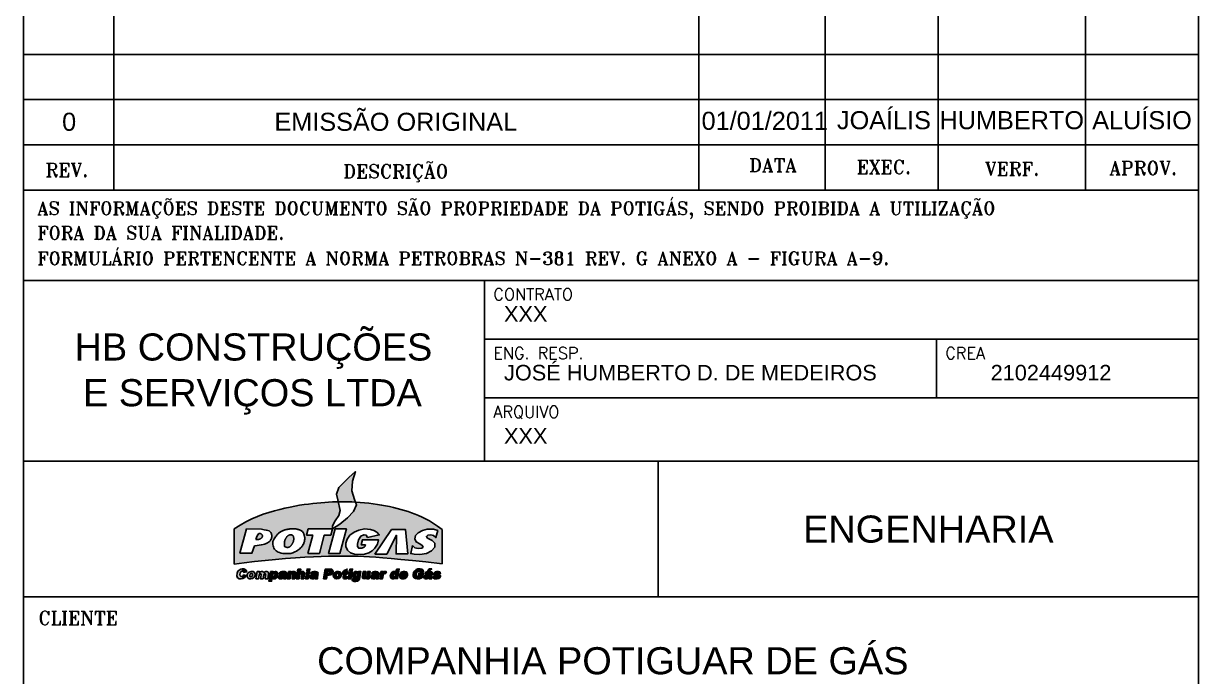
# Model space of a CAD drawing. Extents: x -140 to -10, y 6 to 584.
# Drawn here: x -140 to -10, y 78.2 to 150.4 of the extents above; entities that cross this region are included whole.
import ezdxf
from ezdxf.enums import TextEntityAlignment as Align

# ---------------------------------------------------------------- set-up
doc = ezdxf.new("R2010")
doc.units = 0
doc.styles.add('ROMANT', font='romant', dxfattribs={"height": 0.2})
doc.styles.get("Standard").update_dxf_attribs({"font": 'arial.ttf'})

# ---------------------------------------------------------------- blocks, each defined once
blk = doc.blocks.new('carimbo-poti')
at = {"linetype": 'Continuous'}
for color, points in [(150, [(-103.67, 98.72), (-103.59, 99.78), (-103.27, 100.84), (-104.02, 100.2), (-105.1, 99.09), (-105.37, 98.35), (-105.21, 97.71), (-105.16, 97.5), (-105, 97.5), (-104.58, 97.5), (-104.14, 97.49), (-103.69, 97.48), (-103.28, 97.45), (-103.38, 97.74)]), (10, [(-115.61, 90.08), (-115.82, 90.07), (-115.84, 90.07), (-115.84, 89.82), (-115.73, 89.83), (-115.65, 89.78), (-115.62, 89.69), (-115.62, 89.67), (-115.3, 89.74), (-115.36, 89.92), (-115.47, 90.01)]), (10, [(-110.38, 89.52), (-110.31, 89.54), (-110.25, 89.54), (-110.22, 89.5), (-110.21, 89.45), (-110.29, 88.99), (-109.99, 88.99), (-109.9, 89.49), (-109.9, 89.57), (-109.9, 89.67), (-109.96, 89.74), (-110.04, 89.78), (-110.12, 89.79), (-110.2, 89.77), (-110.32, 89.73), (-110.41, 89.65), (-110.39, 89.77), (-110.67, 89.77), (-110.81, 88.99), (-110.5, 88.99), (-110.44, 89.41)]), (10, [(-109.82, 88.99), (-109.51, 88.99), (-109.44, 89.43), (-109.39, 89.52), (-109.31, 89.54), (-109.24, 89.53), (-109.21, 89.47), (-109.22, 89.42), (-109.29, 88.99), (-109, 88.99), (-108.93, 89.31), (-108.9, 89.54), (-108.89, 89.62), (-108.92, 89.69), (-109.01, 89.77), (-109.11, 89.78), (-109.23, 89.77), (-109.38, 89.67), (-109.32, 90.06), (-109.63, 90.06)]), (10, [(-108.81, 88.99), (-108.5, 88.99), (-108.37, 89.77), (-108.66, 89.77)]), (10, [(-108.35, 89.86), (-108.32, 90.06), (-108.62, 90.06), (-108.65, 89.86)]), (10, [(-104.29, 89.54), (-104.12, 89.54), (-104.09, 89.77), (-104.25, 89.77), (-104.19, 90.06), (-104.53, 89.91), (-104.56, 89.77), (-104.66, 89.77), (-104.7, 89.54), (-104.59, 89.54), (-104.61, 89.41), (-104.64, 89.27), (-104.65, 89.14), (-104.64, 89.08), (-104.6, 89.02), (-104.53, 88.98), (-104.45, 88.97), (-104.37, 88.97), (-104.27, 88.98), (-104.21, 89), (-104.19, 89.21), (-104.29, 89.19), (-104.34, 89.21), (-104.34, 89.27)]), (10, [(-102.52, 89.21), (-102.51, 89.06), (-102.43, 89), (-102.28, 88.98), (-102.13, 89.02), (-102.01, 89.12), (-102.04, 88.99), (-101.77, 88.99), (-101.63, 89.77), (-101.93, 89.77), (-101.99, 89.37), (-102.03, 89.26), (-102.07, 89.23), (-102.13, 89.21), (-102.18, 89.22), (-102.21, 89.26), (-102.21, 89.32), (-102.13, 89.78), (-102.43, 89.78), (-102.5, 89.33)]), (10, [(-100.59, 88.99), (-100.28, 88.99), (-100.22, 89.36), (-100.17, 89.49), (-100.11, 89.54), (-100.04, 89.55), (-99.98, 89.53), (-99.84, 89.74), (-99.93, 89.78), (-100.05, 89.78), (-100.12, 89.74), (-100.2, 89.64), (-100.17, 89.77), (-100.45, 89.77)]), (10, [(-96.51, 89.28), (-96.55, 89.44), (-96.51, 89.6), (-96.45, 89.74), (-96.33, 89.83), (-96.23, 89.84), (-96.12, 89.81), (-96.09, 89.77), (-96.07, 89.71), (-95.74, 89.78), (-95.78, 89.93), (-95.92, 90.04), (-96.12, 90.08), (-96.36, 90.07), (-96.57, 89.99), (-96.72, 89.86), (-96.84, 89.66), (-96.88, 89.47), (-96.87, 89.28), (-96.78, 89.1), (-96.64, 89), (-96.43, 88.96), (-96.2, 88.99), (-96, 89.05), (-95.84, 89.15), (-95.76, 89.61), (-96.27, 89.61), (-96.31, 89.37), (-96.09, 89.37), (-96.11, 89.28), (-96.21, 89.23), (-96.31, 89.22), (-96.42, 89.22)]), (10, [(-95.26, 89.86), (-95.12, 89.86), (-94.84, 90.08), (-95.1, 90.08)]), (10, [(-94.39, 89.3), (-94.25, 89.28), (-94.17, 89.25), (-94.17, 89.21), (-94.21, 89.16), (-94.28, 89.14), (-94.38, 89.17), (-94.41, 89.24), (-94.71, 89.21), (-94.68, 89.1), (-94.62, 89.03), (-94.52, 88.99), (-94.41, 88.98), (-94.22, 88.98), (-94.06, 89.02), (-93.95, 89.1), (-93.88, 89.22), (-93.88, 89.34), (-93.97, 89.45), (-94.15, 89.5), (-94.27, 89.51), (-94.34, 89.54), (-94.34, 89.57), (-94.31, 89.62), (-94.22, 89.63), (-94.15, 89.6), (-94.13, 89.55), (-93.85, 89.58), (-93.9, 89.71), (-93.98, 89.76), (-94.11, 89.79), (-94.3, 89.78), (-94.46, 89.74), (-94.57, 89.65), (-94.62, 89.56), (-94.62, 89.46), (-94.55, 89.35)]), (10, [(-115.65, 89.43), (-115.7, 89.33), (-115.82, 89.23), (-115.84, 89.23), (-115.84, 88.98), (-115.72, 89), (-115.54, 89.1), (-115.42, 89.23), (-115.37, 89.34)])]:
    blk.add_hatch(color=color, dxfattribs=at).paths.add_polyline_path(points)
h = blk.add_hatch(color=150, dxfattribs=at)
h.paths.add_polyline_path([(-108.5, 94.5), (-105.82, 94.5), (-105.82, 94.85), (-105.5, 95.41), (-105.13, 95.99), (-104.95, 96.54), (-105.16, 97.5), (-105.42, 97.5), (-105.83, 97.48), (-106.25, 97.46), (-106.66, 97.43), (-107.09, 97.4), (-107.53, 97.36), (-107.98, 97.31), (-108.45, 97.25), (-108.94, 97.19), (-109.45, 97.11), (-109.97, 97.02), (-110.51, 96.91), (-111.07, 96.8), (-111.65, 96.66), (-112.24, 96.5), (-112.85, 96.32), (-113.47, 96.12), (-114.1, 95.88), (-114.74, 95.6), (-115.39, 95.28), (-116.04, 94.92), (-116.69, 94.51), (-116.69, 90.59), (-115.58, 90.76), (-114.43, 90.9), (-113.28, 91.02), (-112.12, 91.13), (-111, 91.22), (-109.91, 91.29), (-108.87, 91.36), (-107.92, 91.41), (-107.05, 91.44), (-106.25, 91.47), (-105.53, 91.49), (-104.85, 91.5), (-104.21, 91.5), (-103.59, 91.49), (-102.97, 91.47), (-102.36, 91.44), (-101.72, 91.41), (-101.02, 91.37), (-100.23, 91.31), (-99.32, 91.23), (-98.24, 91.13), (-96.97, 91), (-95.47, 90.84), (-93.69, 90.65), (-93.69, 94.45), (-94.19, 94.81), (-94.65, 95.11), (-95.09, 95.38), (-95.51, 95.61), (-95.91, 95.81), (-96.3, 95.98), (-96.68, 96.13), (-97.07, 96.27), (-97.45, 96.41), (-97.85, 96.53), (-98.25, 96.65), (-98.66, 96.76), (-99.08, 96.87), (-99.5, 96.96), (-99.94, 97.05), (-100.39, 97.13), (-100.85, 97.21), (-101.32, 97.27), (-101.8, 97.33), (-102.28, 97.38), (-102.76, 97.42), (-103.23, 97.45), (-103.28, 97.45), (-103.17, 97.15), (-103.49, 96.41), (-104.15, 95.72), (-105, 95.03), (-105.82, 94.5), (-106, 93.82), (-106.73, 93.82), (-107.26, 91.79), (-108.55, 91.79), (-108, 93.82), (-108.68, 93.82)])
h.paths.add_polyline_path([(-109.31, 94.32), (-109.26, 94.28), (-109.2, 94.24), (-109.15, 94.2), (-109.11, 94.15), (-109.07, 94.09), (-109.03, 94.04), (-109, 93.97), (-108.97, 93.91), (-108.95, 93.84), (-108.93, 93.77), (-108.91, 93.69), (-108.9, 93.61), (-108.89, 93.53), (-108.89, 93.44), (-108.89, 93.36), (-108.9, 93.27), (-108.91, 93.19), (-108.92, 93.11), (-108.94, 93.03), (-108.97, 92.95), (-109, 92.87), (-109.04, 92.79), (-109.08, 92.72), (-109.14, 92.64), (-109.2, 92.56), (-109.26, 92.48), (-109.34, 92.39), (-109.43, 92.31), (-109.53, 92.22), (-109.66, 92.13), (-109.81, 92.04), (-109.98, 91.95), (-110.19, 91.85), (-110.44, 91.76), (-110.78, 91.76), (-111.07, 91.77), (-111.31, 91.79), (-111.51, 91.83), (-111.68, 91.88), (-111.82, 91.94), (-111.94, 92.01), (-112.05, 92.09), (-112.14, 92.17), (-112.22, 92.27), (-112.29, 92.38), (-112.34, 92.5), (-112.38, 92.63), (-112.41, 92.77), (-112.43, 92.93), (-112.43, 93.1), (-112.35, 93.25), (-112.27, 93.39), (-112.19, 93.51), (-112.12, 93.62), (-112.05, 93.71), (-111.99, 93.8), (-111.92, 93.87), (-111.86, 93.93), (-111.8, 93.99), (-111.74, 94.05), (-111.68, 94.1), (-111.61, 94.14), (-111.55, 94.18), (-111.49, 94.22), (-111.43, 94.25), (-111.36, 94.28), (-111.3, 94.31), (-111.23, 94.34), (-111.17, 94.36), (-111.1, 94.38), (-111.03, 94.4), (-110.96, 94.42), (-110.89, 94.44), (-110.82, 94.45), (-110.75, 94.47), (-110.68, 94.48), (-110.61, 94.48), (-110.54, 94.49), (-110.47, 94.5), (-110.4, 94.5), (-110.34, 94.5), (-110.27, 94.5), (-110.2, 94.51), (-110.13, 94.5), (-110.06, 94.5), (-109.99, 94.5), (-109.92, 94.49), (-109.85, 94.49), (-109.78, 94.48), (-109.71, 94.46), (-109.64, 94.45), (-109.57, 94.43), (-109.51, 94.41), (-109.44, 94.38), (-109.38, 94.35)], flags=16)
h.paths.add_polyline_path([(-110.17, 93.71), (-110.14, 93.66), (-110.12, 93.6), (-110.1, 93.53), (-110.09, 93.46), (-110.09, 93.38), (-110.1, 93.3), (-110.12, 93.22), (-110.14, 93.14), (-110.16, 93.06), (-110.19, 92.98), (-110.23, 92.9), (-110.28, 92.82), (-110.33, 92.74), (-110.39, 92.67), (-110.44, 92.6), (-110.5, 92.55), (-110.56, 92.51), (-110.62, 92.48), (-110.68, 92.45), (-110.76, 92.44), (-110.84, 92.44), (-110.91, 92.46), (-110.97, 92.47), (-111.02, 92.5), (-111.09, 92.53), (-111.11, 92.64), (-111.12, 92.72), (-111.13, 92.8), (-111.14, 92.86), (-111.14, 92.94), (-111.13, 93.02), (-111.12, 93.1), (-111.1, 93.19), (-111.07, 93.27), (-111.04, 93.35), (-111, 93.43), (-110.96, 93.51), (-110.91, 93.58), (-110.85, 93.64), (-110.8, 93.7), (-110.74, 93.75), (-110.67, 93.78), (-110.61, 93.81), (-110.55, 93.83), (-110.48, 93.84), (-110.42, 93.84), (-110.37, 93.84), (-110.31, 93.82), (-110.25, 93.8), (-110.2, 93.76)], flags=0)
h.paths.add_polyline_path([(-105.52, 94.5), (-104.27, 94.5), (-105, 91.79), (-106.25, 91.79)], flags=16)
h.paths.add_polyline_path([(-112.59, 94.03), (-112.56, 93.96), (-112.55, 93.89), (-112.54, 93.81), (-112.53, 93.74), (-112.54, 93.66), (-112.54, 93.59), (-112.56, 93.51), (-112.57, 93.44), (-112.6, 93.37), (-112.63, 93.31), (-112.66, 93.25), (-112.71, 93.19), (-112.76, 93.13), (-112.83, 93.08), (-112.9, 93.02), (-112.99, 92.97), (-113.09, 92.91), (-113.21, 92.86), (-113.34, 92.81), (-113.5, 92.77), (-113.69, 92.72), (-113.91, 92.69), (-114.16, 92.65), (-114.46, 92.63), (-114.73, 91.8), (-116.06, 91.8), (-115.34, 94.51), (-113.68, 94.46), (-113.38, 94.41), (-113.15, 94.37), (-112.96, 94.32), (-112.83, 94.27), (-112.73, 94.21), (-112.66, 94.15), (-112.62, 94.09)], flags=16)
h.paths.add_polyline_path([(-104.19, 93.37), (-103.88, 93.81), (-103.42, 94.13), (-102.89, 94.37), (-102.26, 94.49), (-101.61, 94.43), (-101.24, 94.32), (-100.91, 94.12), (-100.64, 93.84), (-101.93, 93.56), (-102.08, 93.79), (-102.34, 93.85), (-102.69, 93.68), (-102.93, 93.3), (-103.05, 92.82), (-103.05, 92.56), (-102.9, 92.36), (-102.57, 92.35), (-102.32, 92.49), (-102.19, 92.6), (-102.17, 92.73), (-102.63, 92.73), (-102.5, 93.29), (-100.74, 93.29), (-100.84, 92.82), (-101.14, 92.36), (-101.44, 92.09), (-101.81, 91.86), (-102.26, 91.72), (-102.75, 91.67), (-103.37, 91.71), (-103.83, 91.84), (-104.17, 92.13), (-104.34, 92.55), (-104.32, 92.92)], flags=16)
h.paths.add_polyline_path([(-113.91, 93.36), (-113.98, 93.34), (-114.07, 93.33), (-114.17, 93.33), (-114.28, 93.32), (-114.21, 93.56), (-114.14, 93.74), (-114.07, 93.86), (-114.01, 93.94), (-113.96, 93.98), (-113.91, 94), (-113.86, 94), (-113.8, 93.99), (-113.72, 93.96), (-113.66, 93.92), (-113.62, 93.88), (-113.59, 93.83), (-113.57, 93.78), (-113.57, 93.72), (-113.57, 93.67), (-113.58, 93.61), (-113.61, 93.56), (-113.64, 93.51), (-113.68, 93.47), (-113.75, 93.42), (-113.83, 93.38)], flags=0)
h.paths.add_polyline_path([(-101.13, 91.71), (-99.27, 94.42), (-97.73, 94.42), (-97.48, 91.73), (-98.77, 91.73), (-98.72, 93.8), (-99.81, 91.71)], flags=16)
h.paths.add_polyline_path([(-96.95, 92.66), (-96.69, 92.41), (-96.32, 92.34), (-95.93, 92.38), (-95.8, 92.49), (-95.89, 92.67), (-96.15, 92.85), (-96.57, 93.06), (-96.7, 93.4), (-96.62, 93.77), (-96.35, 94.08), (-95.86, 94.34), (-95.33, 94.47), (-94.65, 94.46), (-94.16, 94.32), (-94.37, 93.53), (-94.63, 93.76), (-94.95, 93.85), (-95.26, 93.82), (-95.42, 93.66), (-95.29, 93.49), (-94.78, 93.22), (-94.49, 92.91), (-94.5, 92.49), (-94.87, 92.07), (-95.42, 91.78), (-96.14, 91.68), (-96.77, 91.69), (-97.16, 91.77)], flags=16)
h = blk.add_hatch(color=10, dxfattribs=at)
h.paths.add_polyline_path([(-116.07, 89.44), (-116.03, 89.6), (-115.96, 89.75), (-115.86, 89.82), (-115.84, 89.82), (-115.84, 90.07), (-115.97, 90.06), (-116.15, 89.95), (-116.28, 89.81), (-116.37, 89.59), (-116.4, 89.29), (-116.31, 89.1), (-116.14, 88.99), (-115.93, 88.96), (-115.84, 88.98), (-115.84, 89.23), (-115.96, 89.22), (-116.04, 89.29)])
h.paths.add_polyline_path([(-114.36, 89.5), (-114.44, 89.69), (-114.59, 89.78), (-114.82, 89.78), (-115.02, 89.72), (-115.17, 89.6), (-115.24, 89.45), (-115.27, 89.29), (-115.23, 89.11), (-115.05, 88.98), (-114.86, 88.97), (-114.66, 89.01), (-114.5, 89.12), (-114.4, 89.28)])
h.paths.add_polyline_path([(-114.97, 89.35), (-114.92, 89.49), (-114.87, 89.54), (-114.8, 89.58), (-114.71, 89.56), (-114.66, 89.48), (-114.68, 89.35), (-114.73, 89.24), (-114.8, 89.18), (-114.92, 89.19), (-114.97, 89.26)], flags=16)
h.paths.add_polyline_path([(-113.93, 89.38), (-113.9, 89.47), (-113.86, 89.52), (-113.81, 89.54), (-113.78, 89.55), (-113.73, 89.53), (-113.71, 89.48), (-113.71, 89.42), (-113.79, 88.99), (-113.49, 88.99), (-113.41, 89.43), (-113.38, 89.49), (-113.33, 89.54), (-113.27, 89.54), (-113.21, 89.51), (-113.2, 89.48), (-113.21, 89.41), (-113.28, 88.99), (-112.98, 88.99), (-112.94, 89.24), (-112.89, 89.48), (-112.88, 89.58), (-112.92, 89.7), (-112.97, 89.75), (-113.06, 89.78), (-113.18, 89.78), (-113.29, 89.74), (-113.39, 89.65), (-113.43, 89.71), (-113.48, 89.76), (-113.57, 89.79), (-113.68, 89.79), (-113.77, 89.75), (-113.9, 89.67), (-113.88, 89.77), (-114.16, 89.77), (-114.3, 88.99), (-114, 88.99)])
h = blk.add_hatch(color=10, dxfattribs=at)
h.paths.add_polyline_path([(-112.85, 88.7), (-112.55, 88.7), (-112.49, 89.06), (-112.46, 89.04), (-112.39, 88.99), (-112.29, 88.97), (-112.17, 88.99), (-112.05, 89.05), (-111.95, 89.16), (-111.89, 89.34), (-111.87, 89.51), (-111.91, 89.67), (-111.97, 89.74), (-112.07, 89.78), (-112.17, 89.78), (-112.29, 89.75), (-112.4, 89.66), (-112.39, 89.77), (-112.67, 89.77)])
h.paths.add_polyline_path([(-112.43, 89.27), (-112.44, 89.36), (-112.41, 89.47), (-112.37, 89.53), (-112.29, 89.56), (-112.24, 89.56), (-112.18, 89.51), (-112.17, 89.42), (-112.2, 89.31), (-112.25, 89.23), (-112.33, 89.2), (-112.4, 89.22)], flags=16)
h = blk.add_hatch(color=10, dxfattribs=at)
h.paths.add_polyline_path([(-110.92, 89.31), (-110.91, 89.44), (-110.89, 89.57), (-110.92, 89.68), (-110.99, 89.74), (-111.1, 89.78), (-111.25, 89.79), (-111.4, 89.79), (-111.55, 89.75), (-111.65, 89.68), (-111.7, 89.6), (-111.71, 89.54), (-111.44, 89.51), (-111.39, 89.58), (-111.31, 89.6), (-111.25, 89.6), (-111.19, 89.57), (-111.19, 89.52), (-111.25, 89.49), (-111.33, 89.47), (-111.43, 89.44), (-111.54, 89.43), (-111.67, 89.39), (-111.74, 89.33), (-111.79, 89.25), (-111.81, 89.16), (-111.78, 89.06), (-111.7, 88.99), (-111.58, 88.97), (-111.46, 88.97), (-111.36, 89), (-111.24, 89.08), (-111.24, 89.02), (-111.22, 88.99), (-110.95, 88.99), (-110.96, 89.09), (-110.95, 89.2)])
h.paths.add_polyline_path([(-111.21, 89.36), (-111.23, 89.25), (-111.27, 89.2), (-111.35, 89.16), (-111.44, 89.14), (-111.49, 89.17), (-111.51, 89.22), (-111.47, 89.28), (-111.4, 89.3), (-111.31, 89.33)], flags=16)
h = blk.add_hatch(color=10, dxfattribs=at)
h.paths.add_polyline_path([(-107.7, 89.52), (-107.78, 89.49), (-107.89, 89.46), (-108.04, 89.43), (-108.18, 89.38), (-108.27, 89.31), (-108.32, 89.19), (-108.31, 89.08), (-108.22, 89), (-108.08, 88.97), (-107.92, 88.99), (-107.81, 89.04), (-107.76, 89.08), (-107.76, 89.05), (-107.74, 88.99), (-107.46, 88.99), (-107.48, 89.05), (-107.46, 89.17), (-107.44, 89.32), (-107.42, 89.47), (-107.4, 89.57), (-107.44, 89.69), (-107.53, 89.76), (-107.7, 89.79), (-107.86, 89.79), (-108.01, 89.76), (-108.13, 89.71), (-108.23, 89.54), (-107.95, 89.51), (-107.93, 89.55), (-107.88, 89.59), (-107.82, 89.6), (-107.74, 89.6), (-107.7, 89.57)])
h.paths.add_polyline_path([(-107.73, 89.36), (-107.74, 89.28), (-107.77, 89.21), (-107.85, 89.16), (-107.96, 89.14), (-108, 89.16), (-108.01, 89.22), (-107.98, 89.28), (-107.94, 89.3), (-107.88, 89.31), (-107.78, 89.34)], flags=16)
h = blk.add_hatch(color=10, dxfattribs=at)
h.paths.add_polyline_path([(-106.81, 88.98), (-106.47, 88.98), (-106.4, 89.38), (-106.17, 89.38), (-106, 89.42), (-105.89, 89.49), (-105.8, 89.61), (-105.75, 89.78), (-105.78, 89.94), (-105.87, 90.03), (-106.03, 90.06), (-106.61, 90.06)])
h.paths.add_polyline_path([(-106.36, 89.61), (-106.32, 89.84), (-106.2, 89.84), (-106.15, 89.83), (-106.1, 89.81), (-106.08, 89.74), (-106.1, 89.69), (-106.14, 89.64), (-106.25, 89.61)], flags=16)
h = blk.add_hatch(color=10, dxfattribs=at)
h.paths.add_polyline_path([(-104.95, 89.12), (-104.84, 89.29), (-104.81, 89.48), (-104.86, 89.65), (-104.96, 89.73), (-105.14, 89.78), (-105.23, 89.78), (-105.34, 89.77), (-105.49, 89.72), (-105.62, 89.6), (-105.68, 89.51), (-105.73, 89.34), (-105.7, 89.17), (-105.56, 89.01), (-105.35, 88.97), (-105.11, 89.01)])
h.paths.add_polyline_path([(-105.25, 89.2), (-105.33, 89.19), (-105.4, 89.24), (-105.41, 89.35), (-105.38, 89.48), (-105.3, 89.56), (-105.21, 89.58), (-105.13, 89.53), (-105.12, 89.39), (-105.16, 89.27)], flags=16)
h = blk.add_hatch(color=10, dxfattribs=at)
h.paths.add_polyline_path([(-104.07, 88.99), (-103.77, 88.99), (-103.64, 89.77), (-103.93, 89.77)])
h.paths.add_polyline_path([(-103.92, 89.86), (-103.63, 89.86), (-103.59, 90.06), (-103.88, 90.06)])
h = blk.add_hatch(color=10, dxfattribs=at)
h.paths.add_polyline_path([(-103.56, 89.2), (-103.48, 89.06), (-103.32, 89.01), (-103.2, 89.04), (-103.08, 89.12), (-103.11, 88.96), (-103.18, 88.89), (-103.26, 88.87), (-103.32, 88.89), (-103.34, 88.94), (-103.62, 88.98), (-103.64, 88.87), (-103.59, 88.76), (-103.42, 88.68), (-103.25, 88.67), (-103.05, 88.71), (-102.93, 88.78), (-102.82, 88.93), (-102.67, 89.78), (-102.94, 89.78), (-102.96, 89.66), (-102.98, 89.68), (-103.06, 89.76), (-103.19, 89.79), (-103.32, 89.77), (-103.44, 89.68), (-103.53, 89.55), (-103.57, 89.38)])
h.paths.add_polyline_path([(-103.28, 89.39), (-103.25, 89.47), (-103.22, 89.52), (-103.16, 89.56), (-103.11, 89.56), (-103.06, 89.54), (-103.03, 89.48), (-103.03, 89.41), (-103.05, 89.34), (-103.08, 89.27), (-103.14, 89.24), (-103.2, 89.23), (-103.27, 89.27)], flags=16)
h = blk.add_hatch(color=10, dxfattribs=at)
h.paths.add_polyline_path([(-101.52, 89.33), (-101.59, 89.23), (-101.59, 89.1), (-101.5, 89), (-101.34, 88.97), (-101.18, 88.99), (-101.03, 89.08), (-101.02, 89.02), (-101, 88.99), (-100.73, 88.99), (-100.74, 89.04), (-100.75, 89.12), (-100.72, 89.27), (-100.67, 89.49), (-100.67, 89.58), (-100.71, 89.69), (-100.81, 89.76), (-101, 89.79), (-101.18, 89.78), (-101.34, 89.75), (-101.43, 89.67), (-101.5, 89.54), (-101.23, 89.51), (-101.18, 89.57), (-101.13, 89.6), (-101.04, 89.61), (-100.97, 89.57), (-100.97, 89.51), (-101.03, 89.49), (-101.23, 89.45), (-101.4, 89.4)])
h.paths.add_polyline_path([(-101.28, 89.23), (-101.25, 89.28), (-101.21, 89.3), (-101.09, 89.33), (-101, 89.36), (-101.01, 89.29), (-101.05, 89.21), (-101.12, 89.15), (-101.24, 89.14), (-101.28, 89.17)], flags=16)
h = blk.add_hatch(color=10, dxfattribs=at)
h.paths.add_polyline_path([(-99.36, 89.07), (-99.22, 88.98), (-99.07, 88.98), (-98.93, 89.04), (-98.87, 89.11), (-98.9, 89), (-98.61, 89), (-98.42, 90.06), (-98.73, 90.06), (-98.79, 89.7), (-98.84, 89.74), (-98.93, 89.79), (-99.09, 89.78), (-99.26, 89.68), (-99.37, 89.5), (-99.42, 89.26)])
h.paths.add_polyline_path([(-99.11, 89.34), (-99.08, 89.47), (-99, 89.55), (-98.93, 89.56), (-98.86, 89.52), (-98.83, 89.4), (-98.88, 89.28), (-98.98, 89.2), (-99.06, 89.2)], flags=16)
h = blk.add_hatch(color=10, dxfattribs=at)
h.paths.add_polyline_path([(-98.38, 89.14), (-98.29, 89.03), (-98.15, 88.97), (-97.92, 88.97), (-97.79, 89), (-97.65, 89.08), (-97.55, 89.19), (-97.84, 89.23), (-97.89, 89.18), (-98, 89.15), (-98.08, 89.18), (-98.11, 89.26), (-98.11, 89.31), (-97.51, 89.31), (-97.5, 89.51), (-97.55, 89.66), (-97.67, 89.75), (-97.84, 89.79), (-97.98, 89.78), (-98.17, 89.73), (-98.3, 89.61), (-98.38, 89.47), (-98.41, 89.33)])
h.paths.add_polyline_path([(-98.1, 89.45), (-98.05, 89.55), (-97.96, 89.61), (-97.86, 89.59), (-97.83, 89.54), (-97.82, 89.45)], flags=16)
h = blk.add_hatch(color=10, dxfattribs=at)
h.paths.add_polyline_path([(-94.78, 89.47), (-94.78, 89.62), (-94.84, 89.73), (-94.99, 89.78), (-95.18, 89.78), (-95.31, 89.78), (-95.47, 89.72), (-95.55, 89.65), (-95.61, 89.54), (-95.32, 89.51), (-95.3, 89.56), (-95.24, 89.6), (-95.15, 89.61), (-95.08, 89.58), (-95.07, 89.51), (-95.21, 89.47), (-95.37, 89.44), (-95.49, 89.41), (-95.58, 89.37), (-95.64, 89.31), (-95.69, 89.22), (-95.7, 89.12), (-95.63, 89.02), (-95.52, 88.98), (-95.37, 88.98), (-95.25, 89.01), (-95.13, 89.08), (-95.13, 89.05), (-95.12, 88.99), (-94.83, 88.99), (-94.85, 89.06), (-94.85, 89.16), (-94.81, 89.3)])
h.paths.add_polyline_path([(-95.1, 89.36), (-95.12, 89.28), (-95.16, 89.2), (-95.22, 89.16), (-95.33, 89.14), (-95.38, 89.17), (-95.39, 89.22), (-95.36, 89.27), (-95.29, 89.3), (-95.17, 89.33)], flags=16)
at = {"color": 7, "linetype": 'Continuous'}
for p, q in [((-140, 132), (-10, 132)), ((-140, 122), (-10, 122)), ((-140, 122), (-10, 122)), ((-89, 102), (-89, 122)), ((-140, 102), (-10, 102)), ((-69.79, 87), (-69.79, 102)), ((-140, 87), (-10, 87))]:
    blk.add_line(p, q, dxfattribs=at)
at = {"color": 8, "linetype": 'Continuous'}
for p, q in [((-89, 115.5), (-10, 115.5)), ((-39, 109), (-39, 115.5)), ((-89, 109), (-10, 109)), ((-116.69, 90.59), (-116.69, 94.51)), ((-93.69, 90.65), (-93.69, 94.45))]:
    blk.add_line(p, q, dxfattribs=at)
at = {"color": 10}
for p, q in [((-116.28, 89.81), (-116.37, 89.59)), ((-116.15, 89.95), (-116.28, 89.81)), ((-115.97, 90.06), (-116.15, 89.95)), ((-116.03, 89.6), (-115.96, 89.75)), ((-115.82, 90.07), (-115.97, 90.06)), ((-115.96, 89.75), (-115.86, 89.82)), ((-115.86, 89.82), (-115.73, 89.83)), ((-115.61, 90.08), (-115.82, 90.07)), ((-115.73, 89.83), (-115.65, 89.78)), ((-115.65, 89.78), (-115.62, 89.69)), ((-115.62, 89.67), (-115.3, 89.74)), ((-115.47, 90.01), (-115.61, 90.08)), ((-115.36, 89.92), (-115.47, 90.01)), ((-115.3, 89.74), (-115.36, 89.92)), ((-116.37, 89.59), (-116.4, 89.29)), ((-116.4, 89.29), (-116.31, 89.1)), ((-116.31, 89.1), (-116.14, 88.99)), ((-116.14, 88.99), (-115.93, 88.96)), ((-116.07, 89.44), (-116.03, 89.6)), ((-116.04, 89.29), (-116.07, 89.44)), ((-115.96, 89.22), (-116.04, 89.29)), ((-115.82, 89.23), (-115.96, 89.22)), ((-115.93, 88.96), (-115.72, 89)), ((-115.7, 89.33), (-115.82, 89.23)), ((-115.72, 89), (-115.54, 89.1)), ((-115.65, 89.43), (-115.7, 89.33)), ((-115.37, 89.34), (-115.65, 89.43)), ((-115.62, 89.69), (-115.62, 89.67)), ((-115.54, 89.1), (-115.42, 89.23)), ((-115.42, 89.23), (-115.37, 89.34))]:
    blk.add_line(p, q, dxfattribs=at)
at = {"color": 7, "linetype": 'Continuous'}
for points in [[(-140, 132), (-140, 10)], [(-10, 10), (-10, 132)]]:
    blk.add_lwpolyline(points, dxfattribs=at)
at = {"color": 8}
for points in [[(-105.82, 94.5), (-105.82, 94.85), (-105.5, 95.41), (-105.13, 95.99), (-104.95, 96.54), (-105.21, 97.71), (-105.37, 98.35), (-105.1, 99.09), (-104.02, 100.2), (-103.27, 100.84), (-103.59, 99.78), (-103.67, 98.72), (-103.38, 97.74), (-103.17, 97.15), (-103.49, 96.41), (-104.15, 95.72), (-105, 95.03), (-105.82, 94.5)], [(-116.69, 94.51), (-116.04, 94.92), (-115.39, 95.28), (-114.74, 95.6), (-114.1, 95.88), (-113.47, 96.12), (-112.85, 96.32), (-112.24, 96.5), (-111.65, 96.66), (-111.07, 96.8), (-110.51, 96.91), (-109.97, 97.02), (-109.45, 97.11), (-108.94, 97.19), (-108.45, 97.25), (-107.98, 97.31), (-107.53, 97.36), (-107.09, 97.4), (-106.66, 97.43), (-106.25, 97.46), (-105.83, 97.48), (-105.42, 97.5), (-105, 97.5), (-104.58, 97.5), (-104.14, 97.49), (-103.69, 97.48), (-103.23, 97.45), (-102.76, 97.42), (-102.28, 97.38), (-101.8, 97.33), (-101.32, 97.27), (-100.85, 97.21), (-100.39, 97.13), (-99.94, 97.05), (-99.5, 96.96), (-99.08, 96.87), (-98.66, 96.76), (-98.25, 96.65), (-97.85, 96.53), (-97.45, 96.41), (-97.07, 96.27), (-96.68, 96.13), (-96.3, 95.98), (-95.91, 95.81), (-95.51, 95.61), (-95.09, 95.38), (-94.65, 95.11), (-94.19, 94.81), (-93.69, 94.45)], [(-115.34, 94.51), (-116.06, 91.8), (-114.73, 91.8), (-114.46, 92.63)], [(-113.68, 94.46), (-115.34, 94.51)], [(-114.46, 92.63), (-114.16, 92.65), (-113.91, 92.69), (-113.69, 92.72), (-113.5, 92.77), (-113.34, 92.81), (-113.21, 92.86), (-113.09, 92.91), (-112.99, 92.97), (-112.9, 93.02), (-112.83, 93.08), (-112.76, 93.13), (-112.71, 93.19), (-112.66, 93.25), (-112.63, 93.31), (-112.6, 93.37), (-112.57, 93.44), (-112.56, 93.51), (-112.54, 93.59), (-112.54, 93.66), (-112.53, 93.74), (-112.54, 93.81), (-112.55, 93.89), (-112.56, 93.96), (-112.59, 94.03), (-112.62, 94.09), (-112.66, 94.15), (-112.73, 94.21), (-112.83, 94.27), (-112.96, 94.32), (-113.15, 94.37), (-113.38, 94.41), (-113.68, 94.46)], [(-114.28, 93.32), (-114.21, 93.56), (-114.14, 93.74), (-114.07, 93.86), (-114.01, 93.94), (-113.96, 93.98), (-113.91, 94), (-113.86, 94), (-113.82, 93.99), (-113.78, 93.98), (-113.74, 93.96), (-113.71, 93.95), (-113.68, 93.93), (-113.65, 93.91), (-113.63, 93.89), (-113.61, 93.86), (-113.6, 93.84), (-113.58, 93.82), (-113.58, 93.79), (-113.57, 93.76), (-113.57, 93.74), (-113.57, 93.71), (-113.57, 93.68), (-113.57, 93.65), (-113.58, 93.63), (-113.59, 93.6), (-113.6, 93.58), (-113.61, 93.55), (-113.63, 93.53), (-113.65, 93.5), (-113.67, 93.48), (-113.7, 93.46), (-113.73, 93.44), (-113.77, 93.41), (-113.81, 93.39), (-113.86, 93.37), (-113.91, 93.36), (-113.98, 93.34), (-114.07, 93.33), (-114.17, 93.33), (-114.28, 93.32)], [(-112.43, 93.1), (-112.35, 93.25), (-112.27, 93.39), (-112.19, 93.51), (-112.12, 93.62), (-112.05, 93.71), (-111.99, 93.8), (-111.92, 93.87), (-111.86, 93.93), (-111.8, 93.99), (-111.74, 94.05), (-111.68, 94.1), (-111.61, 94.14), (-111.55, 94.18), (-111.49, 94.22), (-111.43, 94.25), (-111.36, 94.28), (-111.3, 94.31), (-111.23, 94.34), (-111.17, 94.36), (-111.1, 94.38), (-111.03, 94.4), (-110.96, 94.42), (-110.89, 94.44), (-110.82, 94.45), (-110.75, 94.47), (-110.68, 94.48), (-110.61, 94.48), (-110.54, 94.49), (-110.47, 94.5), (-110.4, 94.5), (-110.34, 94.5), (-110.27, 94.5), (-110.2, 94.51), (-110.13, 94.5), (-110.06, 94.5), (-109.99, 94.5), (-109.92, 94.49), (-109.85, 94.49), (-109.78, 94.48), (-109.71, 94.46), (-109.64, 94.45), (-109.57, 94.43), (-109.51, 94.41), (-109.44, 94.38), (-109.38, 94.35), (-109.31, 94.32), (-109.26, 94.28), (-109.2, 94.24), (-109.15, 94.2), (-109.11, 94.15), (-109.07, 94.09), (-109.03, 94.04), (-109, 93.97), (-108.97, 93.91), (-108.95, 93.84), (-108.93, 93.77), (-108.91, 93.69), (-108.9, 93.61), (-108.89, 93.53), (-108.89, 93.44), (-108.89, 93.36), (-108.9, 93.27), (-108.91, 93.19), (-108.92, 93.11), (-108.94, 93.03), (-108.97, 92.95), (-109, 92.87), (-109.04, 92.79), (-109.08, 92.72), (-109.14, 92.64), (-109.2, 92.56), (-109.26, 92.48), (-109.34, 92.39), (-109.43, 92.31), (-109.53, 92.22), (-109.66, 92.13), (-109.81, 92.04), (-109.98, 91.95), (-110.19, 91.85), (-110.44, 91.76)], [(-111.09, 92.53), (-111.11, 92.64), (-111.12, 92.72), (-111.13, 92.8), (-111.14, 92.86), (-111.14, 92.91), (-111.14, 92.96), (-111.14, 93), (-111.13, 93.04), (-111.12, 93.08), (-111.11, 93.12), (-111.1, 93.17), (-111.09, 93.21), (-111.08, 93.25), (-111.06, 93.29), (-111.05, 93.33), (-111.03, 93.37), (-111.01, 93.41), (-110.99, 93.45), (-110.97, 93.49), (-110.94, 93.52), (-110.92, 93.56), (-110.89, 93.59), (-110.87, 93.63), (-110.84, 93.66), (-110.81, 93.68), (-110.78, 93.71), (-110.75, 93.73), (-110.72, 93.76), (-110.69, 93.77), (-110.66, 93.79), (-110.62, 93.81), (-110.59, 93.82), (-110.56, 93.83), (-110.53, 93.83), (-110.5, 93.84), (-110.47, 93.84), (-110.44, 93.84), (-110.41, 93.84), (-110.38, 93.84), (-110.36, 93.83), (-110.33, 93.83), (-110.31, 93.82), (-110.29, 93.81), (-110.27, 93.8), (-110.25, 93.79), (-110.23, 93.78), (-110.21, 93.76), (-110.2, 93.75), (-110.18, 93.73), (-110.17, 93.7), (-110.15, 93.68), (-110.14, 93.65), (-110.13, 93.62), (-110.12, 93.59), (-110.11, 93.55), (-110.1, 93.52), (-110.1, 93.48), (-110.09, 93.44), (-110.09, 93.4), (-110.1, 93.36), (-110.1, 93.32), (-110.1, 93.28), (-110.11, 93.24), (-110.12, 93.2), (-110.13, 93.16), (-110.14, 93.12), (-110.15, 93.08), (-110.17, 93.04), (-110.19, 93), (-110.2, 92.96), (-110.22, 92.92), (-110.24, 92.88), (-110.27, 92.84), (-110.29, 92.8), (-110.32, 92.76), (-110.35, 92.72), (-110.37, 92.69), (-110.4, 92.65), (-110.43, 92.62), (-110.46, 92.59), (-110.49, 92.57), (-110.51, 92.54), (-110.54, 92.52), (-110.57, 92.5), (-110.6, 92.49), (-110.63, 92.47), (-110.67, 92.46), (-110.7, 92.45), (-110.74, 92.44), (-110.78, 92.44), (-110.82, 92.44), (-110.86, 92.45), (-110.91, 92.46), (-110.97, 92.47), (-111.02, 92.5), (-111.09, 92.53)], [(-108.55, 91.79), (-108, 93.82), (-108.68, 93.82), (-108.5, 94.5), (-105.82, 94.5), (-106, 93.82), (-106.73, 93.82), (-107.26, 91.79), (-108.55, 91.79)], [(-105.52, 94.5), (-104.27, 94.5), (-105, 91.79), (-106.25, 91.79), (-105.52, 94.5)], [(-104.32, 92.92), (-104.19, 93.37), (-103.88, 93.81), (-103.42, 94.13), (-102.89, 94.37), (-102.26, 94.49), (-101.61, 94.43), (-101.24, 94.32), (-100.91, 94.12), (-100.64, 93.84), (-101.93, 93.56), (-102.08, 93.79), (-102.34, 93.85), (-102.69, 93.68), (-102.93, 93.3), (-103.05, 92.82), (-103.05, 92.56), (-102.9, 92.36), (-102.57, 92.35), (-102.32, 92.49), (-102.19, 92.6), (-102.17, 92.73), (-102.63, 92.73), (-102.5, 93.29), (-100.74, 93.29), (-100.84, 92.82), (-101.14, 92.36), (-101.44, 92.09), (-101.81, 91.86), (-102.26, 91.72), (-102.75, 91.67), (-103.37, 91.71), (-103.83, 91.84), (-104.17, 92.13), (-104.34, 92.55), (-104.32, 92.92)], [(-101.13, 91.71), (-99.27, 94.42), (-97.73, 94.42), (-97.48, 91.73), (-98.77, 91.73), (-98.72, 93.8), (-99.81, 91.71), (-101.12, 91.71)], [(-96.95, 92.66), (-97.16, 91.77), (-96.77, 91.69), (-96.14, 91.68), (-95.42, 91.78), (-94.87, 92.07), (-94.5, 92.49), (-94.49, 92.91), (-94.78, 93.22), (-95.29, 93.49), (-95.42, 93.66), (-95.26, 93.82), (-94.95, 93.85), (-94.63, 93.76), (-94.37, 93.53), (-94.16, 94.32), (-94.65, 94.46), (-95.33, 94.47), (-95.86, 94.34), (-96.35, 94.08), (-96.62, 93.77), (-96.7, 93.4), (-96.57, 93.06), (-96.15, 92.85), (-95.89, 92.67), (-95.8, 92.49), (-95.93, 92.38), (-96.32, 92.34), (-96.69, 92.41), (-96.95, 92.66)], [(-110.44, 91.76), (-110.78, 91.76), (-111.07, 91.77), (-111.31, 91.79), (-111.51, 91.83), (-111.68, 91.88), (-111.82, 91.94), (-111.94, 92.01), (-112.05, 92.09), (-112.14, 92.17), (-112.22, 92.27), (-112.29, 92.38), (-112.34, 92.5), (-112.38, 92.63), (-112.41, 92.77), (-112.43, 92.93), (-112.43, 93.1)], [(-116.69, 90.59), (-115.58, 90.76), (-114.43, 90.9), (-113.28, 91.02), (-112.12, 91.13), (-111, 91.22), (-109.91, 91.29), (-108.87, 91.36), (-107.92, 91.41), (-107.05, 91.44), (-106.25, 91.47), (-105.53, 91.49), (-104.85, 91.5), (-104.21, 91.5), (-103.59, 91.49), (-102.97, 91.47), (-102.36, 91.44), (-101.72, 91.41), (-101.02, 91.37), (-100.23, 91.31), (-99.32, 91.23), (-98.24, 91.13), (-96.97, 91), (-95.47, 90.84), (-93.69, 90.65)]]:
    blk.add_lwpolyline(points, dxfattribs=at)
at = {"color": 10}
for points in [[(-115.17, 89.6), (-115.02, 89.72), (-114.82, 89.78), (-114.59, 89.78), (-114.44, 89.69), (-114.36, 89.5), (-114.4, 89.28), (-114.5, 89.12), (-114.66, 89.01), (-114.86, 88.97), (-115.05, 88.98), (-115.23, 89.11), (-115.27, 89.29), (-115.24, 89.45), (-115.17, 89.6)], [(-114.3, 88.99), (-114, 88.99), (-113.93, 89.38), (-113.9, 89.47), (-113.86, 89.52), (-113.81, 89.54), (-113.78, 89.55), (-113.73, 89.53), (-113.71, 89.48), (-113.71, 89.42), (-113.79, 88.99), (-113.49, 88.99), (-113.41, 89.43), (-113.38, 89.49), (-113.33, 89.54), (-113.27, 89.54), (-113.21, 89.51), (-113.2, 89.48), (-113.21, 89.41), (-113.28, 88.99), (-112.98, 88.99), (-112.94, 89.24), (-112.89, 89.48), (-112.88, 89.58), (-112.92, 89.7), (-112.97, 89.75), (-113.06, 89.78), (-113.18, 89.78), (-113.29, 89.74), (-113.39, 89.65), (-113.43, 89.71), (-113.48, 89.76), (-113.57, 89.79), (-113.68, 89.79), (-113.77, 89.75), (-113.9, 89.67), (-113.88, 89.77), (-114.16, 89.77), (-114.3, 88.99)], [(-112.67, 89.77), (-112.39, 89.77), (-112.4, 89.66), (-112.29, 89.75), (-112.17, 89.78), (-112.07, 89.78), (-111.97, 89.74), (-111.91, 89.67), (-111.87, 89.51), (-111.89, 89.34), (-111.95, 89.16), (-112.05, 89.05), (-112.17, 88.99), (-112.29, 88.97), (-112.39, 88.99), (-112.46, 89.04), (-112.49, 89.06), (-112.55, 88.7), (-112.85, 88.7), (-112.67, 89.77)], [(-111.71, 89.54), (-111.44, 89.51), (-111.39, 89.58), (-111.31, 89.6), (-111.25, 89.6), (-111.19, 89.57), (-111.19, 89.52), (-111.25, 89.49), (-111.33, 89.47), (-111.43, 89.44), (-111.54, 89.43), (-111.67, 89.39), (-111.74, 89.33), (-111.79, 89.25), (-111.81, 89.16), (-111.78, 89.06), (-111.7, 88.99), (-111.58, 88.97), (-111.46, 88.97), (-111.36, 89), (-111.24, 89.08), (-111.24, 89.02), (-111.22, 88.99), (-110.95, 88.99), (-110.96, 89.09), (-110.95, 89.2), (-110.92, 89.31), (-110.91, 89.44), (-110.89, 89.57), (-110.92, 89.68), (-110.99, 89.74), (-111.1, 89.78), (-111.25, 89.79), (-111.4, 89.79), (-111.55, 89.75), (-111.65, 89.68), (-111.7, 89.6), (-111.71, 89.54)], [(-110.67, 89.77), (-110.39, 89.77), (-110.41, 89.65), (-110.32, 89.73), (-110.2, 89.77), (-110.12, 89.79), (-110.04, 89.78), (-109.96, 89.74), (-109.9, 89.67), (-109.9, 89.57), (-109.9, 89.49), (-109.99, 88.99), (-110.29, 88.99), (-110.21, 89.45), (-110.22, 89.5), (-110.25, 89.54), (-110.31, 89.54), (-110.38, 89.52), (-110.44, 89.41), (-110.5, 88.99), (-110.81, 88.99), (-110.67, 89.77)], [(-109.63, 90.06), (-109.82, 88.99), (-109.51, 88.99), (-109.44, 89.43), (-109.39, 89.52), (-109.31, 89.54), (-109.24, 89.53), (-109.21, 89.47), (-109.22, 89.42), (-109.29, 88.99), (-109, 88.99), (-108.93, 89.31), (-108.9, 89.54), (-108.89, 89.62), (-108.92, 89.69), (-109.01, 89.77), (-109.11, 89.78), (-109.23, 89.77), (-109.38, 89.67), (-109.32, 90.06), (-109.63, 90.06)], [(-108.66, 89.77), (-108.37, 89.77), (-108.5, 88.99), (-108.81, 88.99), (-108.66, 89.77)], [(-108.65, 89.86), (-108.35, 89.86), (-108.32, 90.06), (-108.62, 90.06), (-108.65, 89.86)], [(-108.23, 89.54), (-107.95, 89.51), (-107.93, 89.55), (-107.88, 89.59), (-107.82, 89.6), (-107.74, 89.6), (-107.7, 89.57), (-107.7, 89.52), (-107.78, 89.49), (-107.89, 89.46), (-108.04, 89.43), (-108.18, 89.38), (-108.27, 89.31), (-108.32, 89.19), (-108.31, 89.08), (-108.22, 89), (-108.08, 88.97), (-107.92, 88.99), (-107.81, 89.04), (-107.76, 89.08), (-107.76, 89.05), (-107.74, 88.99), (-107.46, 88.99), (-107.48, 89.05), (-107.46, 89.17), (-107.44, 89.32), (-107.42, 89.47), (-107.4, 89.57), (-107.44, 89.69), (-107.53, 89.76), (-107.7, 89.79), (-107.86, 89.79), (-108.01, 89.76), (-108.13, 89.71), (-108.23, 89.54)], [(-106.81, 88.98), (-106.47, 88.98), (-106.4, 89.38), (-106.17, 89.38), (-106, 89.42), (-105.89, 89.49), (-105.8, 89.61), (-105.75, 89.78), (-105.78, 89.94), (-105.87, 90.03), (-106.03, 90.06), (-106.61, 90.06), (-106.81, 88.98)], [(-106.32, 89.84), (-106.36, 89.61), (-106.25, 89.61), (-106.14, 89.64), (-106.1, 89.69), (-106.08, 89.74), (-106.1, 89.81), (-106.15, 89.83), (-106.2, 89.84), (-106.32, 89.84)], [(-105.62, 89.6), (-105.49, 89.72), (-105.34, 89.77), (-105.23, 89.78), (-105.14, 89.78), (-104.96, 89.73), (-104.86, 89.65), (-104.81, 89.48), (-104.84, 89.29), (-104.95, 89.12), (-105.11, 89.01), (-105.35, 88.97), (-105.56, 89.01), (-105.7, 89.17), (-105.73, 89.34), (-105.68, 89.51), (-105.62, 89.6)], [(-104.29, 89.54), (-104.12, 89.54), (-104.09, 89.77), (-104.25, 89.77), (-104.19, 90.06), (-104.53, 89.91), (-104.56, 89.77), (-104.66, 89.77), (-104.7, 89.54), (-104.59, 89.54), (-104.61, 89.41), (-104.64, 89.27), (-104.65, 89.14), (-104.64, 89.08), (-104.6, 89.02), (-104.53, 88.98), (-104.45, 88.97), (-104.37, 88.97), (-104.27, 88.98), (-104.21, 89), (-104.19, 89.21), (-104.29, 89.19), (-104.34, 89.21), (-104.34, 89.27), (-104.29, 89.54)], [(-103.93, 89.77), (-104.07, 88.99), (-103.77, 88.99), (-103.64, 89.77), (-103.93, 89.77)], [(-103.92, 89.86), (-103.88, 90.06), (-103.59, 90.06), (-103.63, 89.86), (-103.92, 89.86)], [(-103.57, 89.38), (-103.53, 89.55), (-103.44, 89.68), (-103.32, 89.77), (-103.19, 89.79), (-103.06, 89.76), (-102.98, 89.68), (-102.96, 89.66), (-102.94, 89.78), (-102.67, 89.78), (-102.82, 88.93), (-102.93, 88.78), (-103.05, 88.71), (-103.25, 88.67), (-103.42, 88.68), (-103.59, 88.76), (-103.64, 88.87), (-103.62, 88.98), (-103.34, 88.94), (-103.32, 88.89), (-103.26, 88.87), (-103.18, 88.89), (-103.11, 88.96), (-103.08, 89.12), (-103.2, 89.04), (-103.32, 89.01), (-103.48, 89.06), (-103.56, 89.2), (-103.57, 89.38)], [(-102.43, 89.78), (-102.13, 89.78), (-102.21, 89.32), (-102.21, 89.26), (-102.18, 89.22), (-102.13, 89.21), (-102.07, 89.23), (-102.03, 89.26), (-101.99, 89.37), (-101.93, 89.77), (-101.63, 89.77), (-101.77, 88.99), (-102.04, 88.99), (-102.01, 89.12), (-102.13, 89.02), (-102.28, 88.98), (-102.43, 89), (-102.51, 89.06), (-102.52, 89.21), (-102.5, 89.33), (-102.43, 89.78)], [(-101.5, 89.54), (-101.23, 89.51), (-101.18, 89.57), (-101.13, 89.6), (-101.04, 89.61), (-100.97, 89.57), (-100.97, 89.51), (-101.03, 89.49), (-101.23, 89.45), (-101.4, 89.4), (-101.52, 89.33), (-101.59, 89.23), (-101.59, 89.1), (-101.5, 89), (-101.34, 88.97), (-101.18, 88.99), (-101.03, 89.08), (-101.02, 89.02), (-101, 88.99), (-100.73, 88.99), (-100.74, 89.04), (-100.75, 89.12), (-100.72, 89.27), (-100.67, 89.49), (-100.67, 89.58), (-100.71, 89.69), (-100.81, 89.76), (-101, 89.79), (-101.18, 89.78), (-101.34, 89.75), (-101.43, 89.67), (-101.5, 89.54)], [(-100.45, 89.77), (-100.59, 88.99), (-100.28, 88.99), (-100.22, 89.36), (-100.17, 89.49), (-100.11, 89.54), (-100.04, 89.55), (-99.98, 89.53), (-99.84, 89.74), (-99.93, 89.78), (-100.05, 89.78), (-100.12, 89.74), (-100.2, 89.64), (-100.17, 89.77), (-100.45, 89.77)], [(-98.73, 90.06), (-98.42, 90.06), (-98.61, 89), (-98.9, 89), (-98.87, 89.11), (-98.93, 89.04), (-99.07, 88.98), (-99.22, 88.98), (-99.36, 89.07), (-99.42, 89.26), (-99.37, 89.5), (-99.26, 89.68), (-99.09, 89.78), (-98.93, 89.79), (-98.84, 89.74), (-98.79, 89.7), (-98.73, 90.06)], [(-98.11, 89.31), (-97.51, 89.31), (-97.5, 89.51), (-97.55, 89.66), (-97.67, 89.75), (-97.84, 89.79), (-97.98, 89.78), (-98.17, 89.73), (-98.3, 89.61), (-98.38, 89.47), (-98.41, 89.33), (-98.38, 89.14), (-98.29, 89.03), (-98.15, 88.97), (-97.92, 88.97), (-97.79, 89), (-97.65, 89.08), (-97.55, 89.19), (-97.84, 89.23), (-97.89, 89.18), (-98, 89.15), (-98.08, 89.18), (-98.11, 89.26), (-98.11, 89.31)], [(-96.07, 89.71), (-95.74, 89.78), (-95.78, 89.93), (-95.92, 90.04), (-96.12, 90.08), (-96.36, 90.07), (-96.57, 89.99), (-96.72, 89.86), (-96.84, 89.66), (-96.88, 89.47), (-96.87, 89.28), (-96.78, 89.1), (-96.64, 89), (-96.43, 88.96), (-96.2, 88.99), (-96, 89.05), (-95.84, 89.15), (-95.76, 89.61), (-96.27, 89.61), (-96.31, 89.37), (-96.09, 89.37), (-96.11, 89.28), (-96.21, 89.23), (-96.31, 89.22), (-96.42, 89.22), (-96.51, 89.28), (-96.55, 89.44), (-96.51, 89.6), (-96.45, 89.74), (-96.33, 89.83), (-96.23, 89.84), (-96.12, 89.81), (-96.09, 89.77), (-96.07, 89.71)], [(-95.61, 89.54), (-95.32, 89.51), (-95.3, 89.56), (-95.24, 89.6), (-95.15, 89.61), (-95.08, 89.58), (-95.07, 89.51), (-95.21, 89.47), (-95.37, 89.44), (-95.49, 89.41), (-95.58, 89.37), (-95.64, 89.31), (-95.69, 89.22), (-95.7, 89.12), (-95.63, 89.02), (-95.52, 88.98), (-95.37, 88.98), (-95.25, 89.01), (-95.13, 89.08), (-95.13, 89.05), (-95.12, 88.99), (-94.83, 88.99), (-94.85, 89.06), (-94.85, 89.16), (-94.81, 89.3), (-94.78, 89.47), (-94.78, 89.62), (-94.84, 89.73), (-94.99, 89.78), (-95.18, 89.78), (-95.31, 89.78), (-95.47, 89.72), (-95.55, 89.65), (-95.61, 89.54)], [(-95.26, 89.86), (-95.12, 89.86), (-94.84, 90.08), (-95.1, 90.08), (-95.26, 89.86)], [(-94.13, 89.55), (-93.85, 89.58), (-93.9, 89.71), (-93.98, 89.76), (-94.11, 89.79), (-94.3, 89.78), (-94.46, 89.74), (-94.57, 89.65), (-94.62, 89.56), (-94.62, 89.46), (-94.55, 89.35), (-94.39, 89.3), (-94.25, 89.28), (-94.17, 89.25), (-94.17, 89.21), (-94.21, 89.16), (-94.28, 89.14), (-94.38, 89.17), (-94.41, 89.24), (-94.71, 89.21), (-94.68, 89.1), (-94.62, 89.03), (-94.52, 88.99), (-94.41, 88.98), (-94.22, 88.98), (-94.06, 89.02), (-93.95, 89.1), (-93.88, 89.22), (-93.88, 89.34), (-93.97, 89.45), (-94.15, 89.5), (-94.27, 89.51), (-94.34, 89.54), (-94.34, 89.57), (-94.31, 89.62), (-94.22, 89.63), (-94.15, 89.6), (-94.13, 89.55)], [(-114.97, 89.35), (-114.92, 89.49), (-114.87, 89.54), (-114.8, 89.58), (-114.71, 89.56), (-114.66, 89.48), (-114.68, 89.35), (-114.73, 89.24), (-114.8, 89.18), (-114.92, 89.19), (-114.97, 89.26), (-114.97, 89.35)], [(-112.44, 89.36), (-112.41, 89.47), (-112.37, 89.53), (-112.29, 89.56), (-112.24, 89.56), (-112.18, 89.51), (-112.17, 89.42), (-112.2, 89.31), (-112.25, 89.23), (-112.33, 89.2), (-112.4, 89.22), (-112.43, 89.27), (-112.44, 89.36)], [(-111.21, 89.36), (-111.31, 89.33), (-111.4, 89.3), (-111.47, 89.28), (-111.51, 89.22), (-111.49, 89.17), (-111.44, 89.14), (-111.35, 89.16), (-111.27, 89.2), (-111.23, 89.25), (-111.21, 89.36)], [(-107.73, 89.36), (-107.78, 89.34), (-107.88, 89.31), (-107.94, 89.3), (-107.98, 89.28), (-108.01, 89.22), (-108, 89.16), (-107.96, 89.14), (-107.85, 89.16), (-107.77, 89.21), (-107.74, 89.28), (-107.73, 89.36)], [(-105.41, 89.35), (-105.38, 89.48), (-105.3, 89.56), (-105.21, 89.58), (-105.13, 89.53), (-105.12, 89.39), (-105.16, 89.27), (-105.25, 89.2), (-105.33, 89.19), (-105.4, 89.24), (-105.41, 89.35)], [(-103.22, 89.52), (-103.16, 89.56), (-103.11, 89.56), (-103.06, 89.54), (-103.03, 89.48), (-103.03, 89.41), (-103.05, 89.34), (-103.08, 89.27), (-103.14, 89.24), (-103.2, 89.23), (-103.27, 89.27), (-103.28, 89.39), (-103.25, 89.47), (-103.22, 89.52)], [(-101, 89.36), (-101.09, 89.33), (-101.21, 89.3), (-101.25, 89.28), (-101.28, 89.23), (-101.28, 89.17), (-101.24, 89.14), (-101.12, 89.15), (-101.05, 89.21), (-101.01, 89.29), (-101, 89.36)], [(-99, 89.55), (-99.08, 89.47), (-99.11, 89.34), (-99.06, 89.2), (-98.98, 89.2), (-98.88, 89.28), (-98.83, 89.4), (-98.86, 89.52), (-98.93, 89.56), (-99, 89.55)], [(-98.1, 89.45), (-98.05, 89.55), (-97.96, 89.61), (-97.86, 89.59), (-97.83, 89.54), (-97.82, 89.45), (-98.1, 89.45)], [(-95.1, 89.36), (-95.17, 89.33), (-95.29, 89.3), (-95.36, 89.27), (-95.39, 89.22), (-95.38, 89.17), (-95.33, 89.14), (-95.22, 89.16), (-95.16, 89.2), (-95.12, 89.28), (-95.1, 89.36)]]:
    blk.add_lwpolyline(points, dxfattribs=at)
at = {"color": 8, "linetype": 'Continuous', "style": 'ROMANT', "width": 1}
for s, height, p in [('AS INFORMA%%199%%213ES DESTE DOCUMENTO S%%195O PROPRIEDADE DA POTIGÁS, SENDO PROIBIDA A UTILIZA%%199%%195O', 1.45, (-138.48, 129.26)), ('FORA DA SUA FINALIDADE.', 1.45, (-138.48, 126.54)), ('FORMULÁRIO PERTENCENTE A NORMA PETROBRAS N-381 REV. G ANEXO A - FIGURA A-9.', 1.45, (-138.48, 123.72)), ('CONTRATO', 1.3, (-88.01, 119.8)), ('ENG. RESP.', 1.3, (-88.01, 113.3)), ('CREA', 1.3, (-38.01, 113.3)), ('ARQUIVO', 1.3, (-88.01, 106.8))]:
    blk.add_text(s, height=height, dxfattribs=at).set_placement(p)
at = {"color": 2, "linetype": 'Continuous'}
blk.add_text('ENGENHARIA', height=3, dxfattribs=at).set_placement((-39.89, 92.98), align=Align.CENTER)
at = {"color": 8, "linetype": 'Continuous', "style": 'ROMANT'}
blk.add_text('CLIENTE', height=1.5, dxfattribs=at).set_placement((-138.36, 83.9))
at = {"color": 1}
for tag, p in [('CONTRATO', (-86.84, 117.43)), ('ENG.RESP', (-86.84, 110.93)), ('CREA', (-33, 110.93)), ('ARQUIVO', (-86.84, 103.93))]:
    blk.add_attdef(tag, p, '', height=1.72, dxfattribs=at)
at = {"color": 2}
blk.add_attdef('EMPRESA', text='', height=3, dxfattribs=at).set_placement((-114.5, 112), align=Align.MIDDLE_CENTER)
for tag, p in [('CLIENTE', (-74.8, 78.41)), ('PROGRAMA', (-74.8, 65.48)), ('LOCAL', (-74.8, 54.05))]:
    blk.add_attdef(tag, text='', height=3, dxfattribs=at).set_placement(p, align=Align.CENTER)
blk.add_attdef('TITULO', text='', height=3, dxfattribs=at).set_placement((-74.3, 34.18), align=Align.BOTTOM_CENTER)
at = {"color": 1}
for tag, p in [('PROJ', (-119.97, 29)), ('EXEC', (-88.54, 29)), ('VERIF', (-55.95, 29)), ('APROV', (-23.25, 29)), ('ESCALA', (-119.96, 23)), ('DATA', (-122.26, 14.33)), ('NO', (-58.75, 14.33))]:
    blk.add_attdef(tag, text='', height=2, dxfattribs=at).set_placement(p, align=Align.MIDDLE)
blk.add_attdef('FOLHA', text='', height=2, dxfattribs=at).set_placement((-23.4, 22.02), align=Align.CENTER)
blk = doc.blocks.new('verificação-poti')
at = {"color": 7, "linetype": 'Continuous'}
blk.add_line((-130, 30), (0, 30), dxfattribs=at)
at = {"color": 8, "linetype": 'Continuous'}
for p, q in [((-120, 30), (-120, 0)), ((-55.3, 30), (-55.3, 0)), ((-41.32, 30), (-41.32, 0)), ((-28.82, 30), (-28.82, 0)), ((-12.5, 30), (-12.5, 0)), ((-130, 25), (0, 25)), ((-130, 20), (0, 20)), ((-130, 15), (0, 15)), ((-130, 10), (0, 10)), ((-130, 5), (0, 5))]:
    blk.add_line(p, q, dxfattribs=at)
at = {"color": 7, "linetype": 'Continuous'}
for points in [[(-130, 30), (-130, 0)], [(0, 30), (0, 0)], [(-130, 0), (0, 0)]]:
    blk.add_lwpolyline(points, dxfattribs=at)
at = {"color": 8, "linetype": 'Continuous', "style": 'ROMANT'}
for s, p in [('REV.', (-125.19, 1.46)), ('DESCRI%%199%%195O', (-88.81, 1.31)), ('DATA', (-47.08, 2)), ('EXEC.', (-34.8, 1.79)), ('VERF.', (-20.61, 1.6)), ('APROV.', (-6.11, 1.68))]:
    blk.add_text(s, height=1.5, dxfattribs=at).set_placement(p, align=Align.CENTER)
at = {"color": 1, "linetype": 'Continuous'}
for tag, p in [('DATA4', (-47.99, 26.66)), ('EXEC4', (-34.8, 26.73)), ('VERIF4', (-20.66, 26.73)), ('APROV4', (-6.25, 26.73)), ('DATA3', (-47.99, 21.66)), ('EXEC3', (-34.8, 21.73)), ('VERIF3', (-20.66, 21.73)), ('APROV3', (-6.25, 21.73)), ('DATA2', (-47.99, 16.66)), ('EXEC2', (-34.8, 16.73)), ('VERIF2', (-20.66, 16.73)), ('APROV2', (-6.25, 16.73)), ('DATA1', (-47.99, 11.66)), ('EXEC1', (-34.8, 11.73)), ('VERIF1', (-20.66, 11.73)), ('APROV1', (-6.25, 11.73)), ('DATA0', (-47.99, 6.66)), ('EXEC0', (-34.8, 6.73)), ('VERIF0', (-20.66, 6.73)), ('APROV0', (-6.25, 6.73))]:
    blk.add_attdef(tag, text='', height=2, dxfattribs=at).set_placement(p, align=Align.CENTER)
at = {"color": 1}
for tag, p in [('REV4', (-124.95, 26.55)), ('DESC4', (-88.81, 26.55)), ('REV3', (-124.95, 21.55)), ('DESC3', (-88.81, 21.55)), ('REV2', (-124.95, 16.55)), ('DESC2', (-88.81, 16.55)), ('REV1', (-124.95, 11.55)), ('DESC1', (-88.81, 11.55)), ('REV0', (-124.95, 6.55)), ('DESC0', (-88.81, 6.55))]:
    blk.add_attdef(tag, text='', height=2, dxfattribs=at).set_placement(p, align=Align.CENTER)

msp = doc.modelspace()

# ---------------------------------------------------------------- block references
msp.add_blockref('verificação-poti', (-10, 132)).add_auto_attribs({'REV0': '0', 'DESC0': 'EMISSÃO ORIGINAL', 'DATA0': '01/01/2011', 'EXEC0': 'JOAÍLIS', 'VERIF0': 'HUMBERTO', 'APROV0': 'ALUÍSIO'})
ref = msp.add_blockref('carimbo-poti', (0, 0))
ref.add_attrib('CLIENTE', 'COMPANHIA POTIGUAR DE GÁS', dxfattribs={"color": 2, "height": 3}).set_placement((-74.8, 78.41), align=Align.CENTER)
ref.add_attrib('EMPRESA_001', 'HB CONSTRUÇÕES', (-134.35, 113.13), dxfattribs={"color": 2, "height": 3})
ref.add_attrib('ENG.RESP', 'JOSÉ HUMBERTO D. DE MEDEIROS', (-86.84, 110.93), dxfattribs={"color": 1, "height": 1.72})
ref.add_attrib('CREA', '2102449912', (-33, 110.93), dxfattribs={"color": 1, "height": 1.72})
ref.add_attrib('CONTRATO', 'XXX', (-86.84, 117.43), dxfattribs={"color": 1, "height": 1.72})
ref.add_attrib('ARQUIVO', 'XXX', (-86.84, 103.93), dxfattribs={"color": 1, "height": 1.72})
ref.add_attrib('EMPRESA_002', 'E SERVIÇOS LTDA', (-133.42, 108.07), dxfattribs={"color": 2, "height": 3})

doc.saveas('drawing.dxf')
